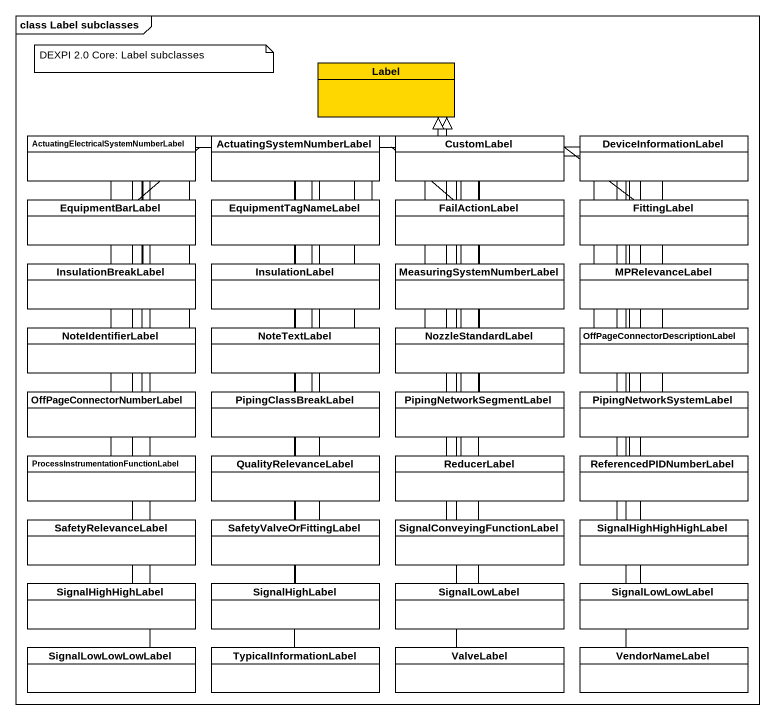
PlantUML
@startuml
mainframe class Label subclasses
hide circle
hide empty members
class "Label" as Label_ #FFD700
class "ActuatingElectricalSystemNumberLabel" as ActuatingElectricalSystemNum
class ActuatingSystemNumberLabel
class CustomLabel
class DeviceInformationLabel
class EquipmentBarLabel
class EquipmentTagNameLabel
class FailActionLabel
class FittingLabel
class InsulationBreakLabel
class InsulationLabel
class MeasuringSystemNumberLabel
class MPRelevanceLabel
class NoteIdentifierLabel
class NoteTextLabel
class NozzleStandardLabel
class "OffPageConnectorDescriptionLabel" as OffPageConnectorDescriptionL
class OffPageConnectorNumberLabel
class PipingClassBreakLabel
class PipingNetworkSegmentLabel
class PipingNetworkSystemLabel
class "ProcessInstrumentationFunctionLabel" as ProcessInstrumentationFuncti
class QualityRelevanceLabel
class ReducerLabel
class ReferencedPIDNumberLabel
class SafetyRelevanceLabel
class SafetyValveOrFittingLabel
class SignalConveyingFunctionLabel
class SignalHighHighHighLabel
class SignalHighHighLabel
class SignalHighLabel
class SignalLowLabel
class SignalLowLowLabel
class SignalLowLowLowLabel
class TypicalInformationLabel
class ValveLabel
class VendorNameLabel
ActuatingElectricalSystemNum -right-|> Label_
ActuatingSystemNumberLabel -up-|> Label_
CustomLabel -up-|> Label_
DeviceInformationLabel -left-|> Label_
EquipmentBarLabel -right-|> Label_
EquipmentTagNameLabel -up-|> Label_
FailActionLabel -up-|> Label_
FittingLabel -left-|> Label_
InsulationBreakLabel -up-|> Label_
InsulationLabel -up-|> Label_
MeasuringSystemNumberLabel -up-|> Label_
MPRelevanceLabel -up-|> Label_
NoteIdentifierLabel -up-|> Label_
NoteTextLabel -up-|> Label_
NozzleStandardLabel -up-|> Label_
OffPageConnectorDescriptionL -up-|> Label_
OffPageConnectorNumberLabel -up-|> Label_
PipingClassBreakLabel -up-|> Label_
PipingNetworkSegmentLabel -up-|> Label_
PipingNetworkSystemLabel -up-|> Label_
ProcessInstrumentationFuncti -up-|> Label_
QualityRelevanceLabel -up-|> Label_
ReducerLabel -up-|> Label_
ReferencedPIDNumberLabel -up-|> Label_
SafetyRelevanceLabel -up-|> Label_
SafetyValveOrFittingLabel -up-|> Label_
SignalConveyingFunctionLabel -up-|> Label_
SignalHighHighHighLabel -up-|> Label_
SignalHighHighLabel -up-|> Label_
SignalHighLabel -up-|> Label_
SignalLowLabel -up-|> Label_
SignalLowLowLabel -up-|> Label_
SignalLowLowLowLabel -up-|> Label_
TypicalInformationLabel -up-|> Label_
ValveLabel -up-|> Label_
VendorNameLabel -up-|> Label_
note as N1
  DEXPI 2.0 Core: Label subclasses
end note
@enduml
